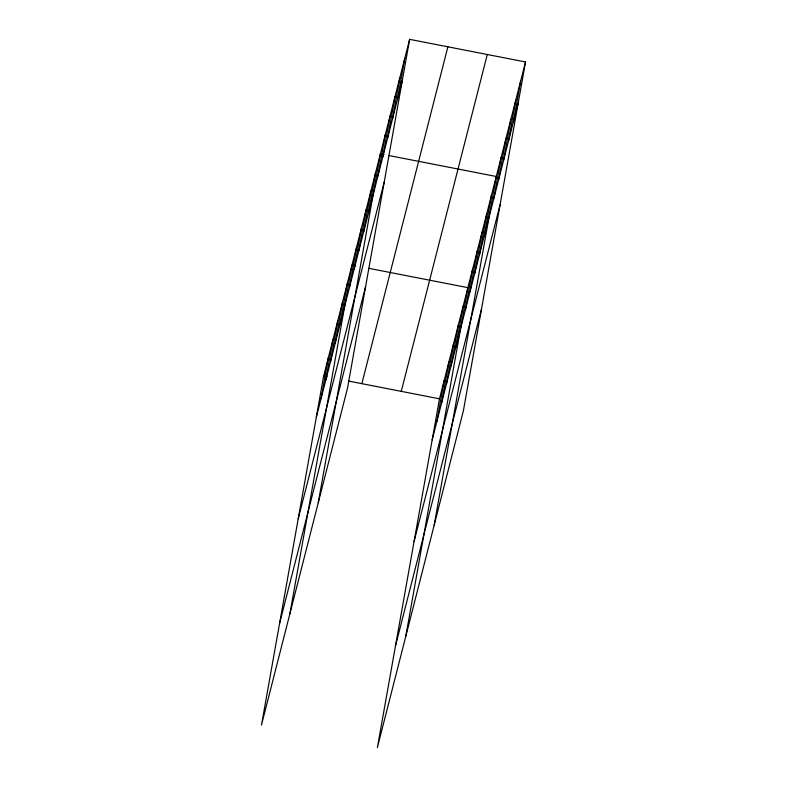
<?xml version="1.0" encoding="UTF-8"?>
<svg xmlns="http://www.w3.org/2000/svg" width="787" height="787" viewBox="0 0 787 787"><rect width="100%" height="100%" fill="white"/><g stroke="black" fill="none" stroke-linecap="round" stroke-linejoin="round"><path stroke-width="1.18" d="M409.643 39.35L323.614 376.196L261.481 725.034L347.51 388.178L409.643 39.35L525.519 61.966L463.386 410.804L377.357 747.65L439.49 398.822L525.519 61.966M321.027 398.783L328.346 357.672M325.759 380.259L333.078 339.148M330.491 361.735L337.81 320.614M335.223 343.211L342.542 302.09M339.954 324.677L347.274 283.566M289.872 613.87L352.005 265.042L355.586 265.74M349.408 287.629L356.737 246.508M354.14 269.105L361.469 227.984M358.872 250.571L366.201 209.46M363.604 232.047L370.933 190.936M368.336 213.523L375.665 172.402M318.253 502.716L380.396 153.878L383.977 154.577M377.947 175.904L385.266 134.793M382.816 156.82L390.145 115.699M387.696 137.725L395.015 96.614M392.565 118.64L399.894 77.529M397.445 99.556L404.764 58.435M436.903 421.409L444.222 380.288M441.635 402.875L448.954 361.764M446.367 384.351L453.686 343.24M451.099 365.827L458.418 324.706M455.83 347.303L463.149 306.182M405.748 636.486L467.881 287.658L368.739 268.308M465.294 310.245L472.613 269.134M470.026 291.721L477.345 250.6M474.758 273.197L482.077 232.076M479.48 254.663L486.809 213.552M484.212 236.139L491.541 195.028M434.139 525.332L496.272 176.495L388.758 155.511M493.823 198.521L501.142 157.41M498.692 179.436L506.021 138.325M503.572 160.351L510.891 119.231M508.451 141.257L515.77 100.146M513.321 122.172L520.65 81.061M316.295 417.317L402.324 80.461M298.204 518.859L384.233 182.013M279.572 623.481L365.591 286.635M361.853 383.663L447.882 46.817M401.252 391.355L487.281 54.51M432.171 439.933L518.2 103.087M414.08 541.476L500.109 204.63M395.448 646.107L481.467 309.252M323.614 376.196L327.205 376.894M348.71 381.095L439.49 398.822"/></g></svg>
